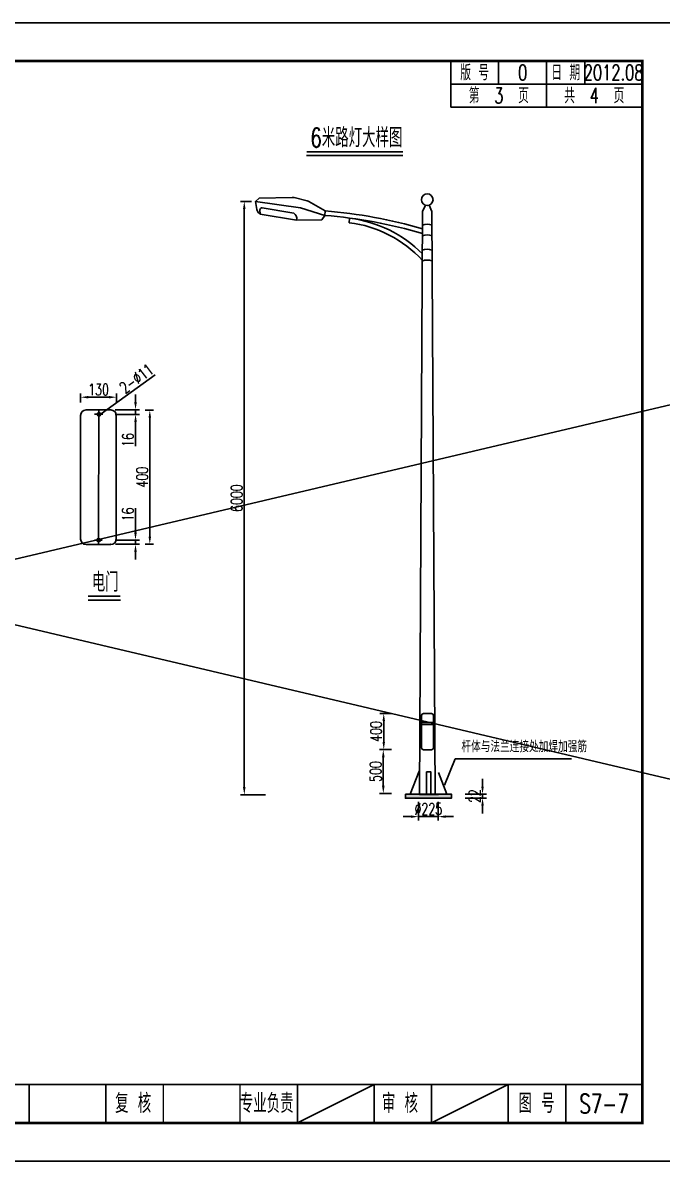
# Model space of a CAD drawing. Header units: millimetres. Extents: x 2 to 5882, y 1831 to 3462.
# Drawn here: x 3190.7 to 3357.5, y 1831 to 2128 of the extents above; entities that cross this region are included whole.
import ezdxf
from ezdxf.enums import TextEntityAlignment as Align

# ---------------------------------------------------------------- set-up
doc = ezdxf.new("R2010")
doc.units = ezdxf.units.MM
for name, color, linetype in [('LINE', 7, 'Continuous'), ('WZ1', 7, 'Continuous'), ('图框', 7, 'Continuous'), ('文字', 7, 'Continuous'), ('标注', 4, 'Continuous'), ('次轮廓线', 7, 'Continuous'), ('灯杆', 7, 'Continuous')]:
    doc.layers.add(name, color=color, linetype=linetype)
doc.styles.get("Standard").update_dxf_attribs({"font": 'simplex1.shx', "width": 0.7, "bigfont": 'hztxt.shx'})
doc.dimstyles.new('ISO-25', dxfattribs={"dimtxt": 3, "dimasz": 2, "dimexe": 1, "dimexo": 1, "dimgap": 0.5, "dimtad": 1, "dimzin": 12, "dimdsep": 46, "dimtxsty": 'Standard', "dimcen": 0.09, "dimclrd": 256, "dimclre": 256, "dimclrt": 256, "dimadec": 0, "dimazin": 3, "dimtfac": 1, "dimtix": 1, "dimtmove": 0, "dimatfit": 3, "dimfxl": 0, "dimarcsym": 0})

# ---------------------------------------------------------------- blocks, each defined once
blk = doc.blocks.new('series')
at = {"width": 0.75}
for tag, height, p in [('页码', 4, (-35, -19)), ('图名', 5, (-220, -282)), ('图号', 5, (-20, -282))]:
    blk.add_attdef(tag, text='', height=height, dxfattribs=at).set_placement(p, align=Align.MIDDLE_CENTER)
blk = doc.blocks.new('*D99')
at = {"layer": 'DEFPOINTS', "color": 0}
for p in [(3215.16, 2030.27), (3205.8, 2027.93), (3215.16, 2027.93)]:
    blk.add_point(p, dxfattribs=at)
at = {"layer": '标注', "lineweight": -2}
for p, q in [((3205.8, 2028.93), (3205.8, 2031.27)), ((3207.8, 2030.27), (3213.16, 2030.27)), ((3215.16, 2028.93), (3215.16, 2031.27))]:
    blk.add_line(p, q, dxfattribs=at)
at = {"layer": '标注'}
for points in [[(3207.8, 2030.6), (3207.8, 2029.94), (3205.8, 2030.27)], [(3213.16, 2030.6), (3213.16, 2029.94), (3215.16, 2030.27)]]:
    blk.add_solid(points, dxfattribs=at)
at = {"layer": '标注', "insert": (3210.48, 2032.27), "char_height": 3, "attachment_point": 5}
blk.add_mtext('130', dxfattribs=at)
blk = doc.blocks.new('*D100')
at = {"layer": 'DEFPOINTS', "color": 0}
for p in [(3213.84, 2027.01), (3213.84, 2025.79), (3220.13, 2027.01)]:
    blk.add_point(p, dxfattribs=at)
at = {"layer": '标注', "lineweight": -2}
for p, q in [((3220.13, 2029.01), (3220.13, 2031.01)), ((3214.84, 2027.01), (3221.13, 2027.01)), ((3214.84, 2025.79), (3221.13, 2025.79)), ((3220.13, 2027.01), (3220.13, 2025.79)), ((3220.13, 2023.79), (3220.13, 2017.52))]:
    blk.add_line(p, q, dxfattribs=at)
at = {"layer": '标注'}
for points in [[(3219.79, 2029.01), (3220.46, 2029.01), (3220.13, 2027.01)], [(3219.79, 2023.79), (3220.46, 2023.79), (3220.13, 2025.79)]]:
    blk.add_solid(points, dxfattribs=at)
at = {"layer": '标注', "insert": (3218.13, 2019.1), "char_height": 3, "attachment_point": 5, "rotation": 90}
blk.add_mtext('16', dxfattribs=at)
blk = doc.blocks.new('*D101')
at = {"layer": 'DEFPOINTS', "color": 0}
for p in [(3213.77, 1993.01), (3213.86, 1991.9), (3220.12, 1991.9)]:
    blk.add_point(p, dxfattribs=at)
at = {"layer": '标注', "lineweight": -2}
for p, q in [((3220.12, 1995.01), (3220.12, 2001.29)), ((3214.77, 1993.01), (3221.12, 1993.01)), ((3220.12, 1991.9), (3220.12, 1993.01)), ((3214.86, 1991.9), (3221.12, 1991.9)), ((3220.12, 1989.9), (3220.12, 1987.9))]:
    blk.add_line(p, q, dxfattribs=at)
at = {"layer": '标注'}
for points in [[(3219.78, 1995.01), (3220.45, 1995.01), (3220.12, 1993.01)], [(3219.78, 1989.9), (3220.45, 1989.9), (3220.12, 1991.9)]]:
    blk.add_solid(points, dxfattribs=at)
at = {"layer": '标注', "insert": (3218.12, 1999.7), "char_height": 3, "attachment_point": 5, "rotation": 90}
blk.add_mtext('16', dxfattribs=at)
blk = doc.blocks.new('*D102')
at = {"layer": 'DEFPOINTS', "color": 0}
for p in [(3221.63, 2026.93), (3221.63, 1991.9), (3223.85, 1991.9)]:
    blk.add_point(p, dxfattribs=at)
at = {"layer": '标注', "lineweight": -2}
for p, q in [((3222.63, 2026.93), (3224.85, 2026.93)), ((3223.85, 2024.93), (3223.85, 1993.9)), ((3222.63, 1991.9), (3224.85, 1991.9))]:
    blk.add_line(p, q, dxfattribs=at)
at = {"layer": '标注'}
for points in [[(3223.52, 2024.93), (3224.18, 2024.93), (3223.85, 2026.93)], [(3223.52, 1993.9), (3224.18, 1993.9), (3223.85, 1991.9)]]:
    blk.add_solid(points, dxfattribs=at)
at = {"layer": '标注', "insert": (3221.85, 2009.41), "char_height": 3, "attachment_point": 5, "rotation": 90}
blk.add_mtext('400', dxfattribs=at)
blk = doc.blocks.new('*D103')
at = {"layer": 'DEFPOINTS', "color": 0}
for p in [(3284.89, 1947.77), (3287.93, 1947.77), (3287.93, 1938.35)]:
    blk.add_point(p, dxfattribs=at)
at = {"layer": '标注', "lineweight": -2}
for p, q in [((3286.93, 1947.77), (3283.89, 1947.77)), ((3284.89, 1940.35), (3284.89, 1945.77)), ((3286.93, 1938.35), (3283.89, 1938.35))]:
    blk.add_line(p, q, dxfattribs=at)
at = {"layer": '标注'}
for points in [[(3284.55, 1945.77), (3285.22, 1945.77), (3284.89, 1947.77)], [(3284.55, 1940.35), (3285.22, 1940.35), (3284.89, 1938.35)]]:
    blk.add_solid(points, dxfattribs=at)
at = {"layer": '标注', "insert": (3282.89, 1943.06), "char_height": 3, "attachment_point": 5, "rotation": 90}
blk.add_mtext('400', dxfattribs=at)
blk = doc.blocks.new('*D104')
at = {"layer": 'DEFPOINTS', "color": 0}
for p in [(3293.95, 1925.67), (3299.07, 1925.67), (3299.07, 1920.85)]:
    blk.add_point(p, dxfattribs=at)
at = {"layer": '标注', "lineweight": -2}
for p, q in [((3293.95, 1924.67), (3293.95, 1919.85)), ((3299.07, 1924.67), (3299.07, 1919.85)), ((3291.95, 1920.85), (3289.95, 1920.85)), ((3293.95, 1920.85), (3299.07, 1920.85)), ((3301.07, 1920.85), (3303.07, 1920.85))]:
    blk.add_line(p, q, dxfattribs=at)
at = {"layer": '标注'}
for points in [[(3291.95, 1921.18), (3291.95, 1920.52), (3293.95, 1920.85)], [(3301.07, 1921.18), (3301.07, 1920.52), (3299.07, 1920.85)]]:
    blk.add_solid(points, dxfattribs=at)
at = {"layer": '标注', "insert": (3296.51, 1922.85), "char_height": 3, "attachment_point": 5}
blk.add_mtext('%%c225', dxfattribs=at)
blk = doc.blocks.new('*D105')
at = {"layer": 'DEFPOINTS', "color": 0}
for p in [(3284.76, 1938.35), (3287.94, 1938.35), (3287.94, 1926.89)]:
    blk.add_point(p, dxfattribs=at)
at = {"layer": '标注', "lineweight": -2}
for p, q in [((3286.94, 1938.35), (3283.76, 1938.35)), ((3284.76, 1928.89), (3284.76, 1936.35)), ((3286.94, 1926.89), (3283.76, 1926.89))]:
    blk.add_line(p, q, dxfattribs=at)
at = {"layer": '标注'}
for points in [[(3284.43, 1936.35), (3285.1, 1936.35), (3284.76, 1938.35)], [(3284.43, 1928.89), (3285.1, 1928.89), (3284.76, 1926.89)]]:
    blk.add_solid(points, dxfattribs=at)
at = {"layer": '标注', "insert": (3282.76, 1932.62), "char_height": 3, "attachment_point": 5, "rotation": 90}
blk.add_mtext('500', dxfattribs=at)
blk = doc.blocks.new('*D106')
at = {"layer": 'DEFPOINTS', "color": 0}
for p in [(3305.13, 1926.7), (3305.13, 1925.71), (3310.66, 1926.7)]:
    blk.add_point(p, dxfattribs=at)
at = {"layer": '标注', "lineweight": -2}
for p, q in [((3310.66, 1928.7), (3310.66, 1930.7)), ((3306.13, 1926.7), (3311.66, 1926.7)), ((3306.13, 1925.71), (3311.66, 1925.71)), ((3310.66, 1925.71), (3310.66, 1926.7)), ((3310.66, 1923.71), (3310.66, 1921.71))]:
    blk.add_line(p, q, dxfattribs=at)
at = {"layer": '标注'}
for points in [[(3310.32, 1928.7), (3310.99, 1928.7), (3310.66, 1926.7)], [(3310.32, 1923.71), (3310.99, 1923.71), (3310.66, 1925.71)]]:
    blk.add_solid(points, dxfattribs=at)
at = {"layer": '标注', "insert": (3308.66, 1926.2), "char_height": 3, "attachment_point": 5, "rotation": 90}
blk.add_mtext('22', dxfattribs=at)
blk = doc.blocks.new('*D107')
at = {"layer": 'DEFPOINTS', "color": 0}
for p in [(3251.4, 2081.36), (3248.5, 1926.55), (3255, 1926.55)]:
    blk.add_point(p, dxfattribs=at)
at = {"layer": '标注', "lineweight": -2}
for p, q in [((3250.4, 2081.36), (3247.5, 2081.36)), ((3248.5, 2079.36), (3248.5, 1928.55)), ((3254, 1926.55), (3247.5, 1926.55))]:
    blk.add_line(p, q, dxfattribs=at)
at = {"layer": '标注'}
for points in [[(3248.16, 2079.36), (3248.83, 2079.36), (3248.5, 2081.36)], [(3248.16, 1928.55), (3248.83, 1928.55), (3248.5, 1926.55)]]:
    blk.add_solid(points, dxfattribs=at)
at = {"layer": '标注', "insert": (3246.5, 2003.95), "char_height": 3, "attachment_point": 5, "rotation": 90}
blk.add_mtext('6000', dxfattribs=at)

msp = doc.modelspace()

# ---------------------------------------------------------------- hatches: boundary and pattern name
at = {"layer": 'WZ1'}
msp.add_hatch(color=0, dxfattribs=at).paths.add_polyline_path([(3302.55801, 1925.66745), (3302.55801, 1926.74466), (3290.53307, 1926.74466), (3290.53307, 1925.66745)])

# ---------------------------------------------------------------- linework, layer by layer
for p, q in [((3264.76575, 2093.30795), (3289.89024, 2093.30795)), ((3207.7587, 1977.35937), (3216.1687, 1977.35937)), ((3294.17413, 1926.61013), (3299.18228, 1926.66119)), ((3262.36361, 1840.95317), (3282.36361, 1850.95317)), ((3297.36361, 1840.95317), (3317.36361, 1850.95317))]:
    msp.add_line(p, q)
for points in [[(3362.36361, 1830.95317), (3362.36361, 2127.95317), (2942.36361, 2127.95317), (2942.36361, 1830.95317)], [(3296.01844, 1932.52165), (3297.1861, 1932.52165), (3297.1861, 1926.68823), (3296.01844, 1926.68823)]]:
    msp.add_lwpolyline(points, close=True)
for points, const_width in [([(3352.36361, 2117.95317), (2972.36361, 2117.95317), (2972.36361, 1840.95317), (3352.36361, 1840.95317), (3352.36361, 2117.95317)], 0.7), ([(3264.764, 2094.30795), (3289.89024, 2094.30795)], 0.4), ([(3207.75696, 1978.35937), (3216.1687, 1978.35937)], 0.4), ([(2972.36361, 1850.95317), (3352.36361, 1850.95317)], 0.4), ([(3247.36361, 1840.95317), (3247.36361, 1850.95317)], 0.4), ([(3262.36361, 1840.95317), (3262.36361, 1850.95317)], 0.4), ([(3282.36361, 1840.95317), (3282.36361, 1850.95317)], 0.4), ([(3297.36361, 1840.95317), (3297.36361, 1850.95317)], 0.4), ([(3317.36361, 1840.95317), (3317.36361, 1850.95317)], 0.4), ([(3332.36361, 1840.95317), (3332.36361, 1850.95317)], 0.4)]:
    msp.add_lwpolyline(points, dxfattribs=dict(const_width=const_width))
at = {"layer": 'LINE', "linetype": 'ByBlock'}
for p, q in [((3294.77204, 1947.27923), (3294.77204, 1938.76406)), ((3294.77204, 1945.43428), (3297.84696, 1945.43428)), ((3295.24511, 1947.75229), (3297.3739, 1947.75229)), ((3297.84696, 1947.27923), (3297.84696, 1938.76406)), ((3294.77204, 1944.8666), (3297.84696, 1944.8666)), ((3295.24511, 1938.291), (3297.3739, 1938.291))]:
    msp.add_line(p, q, dxfattribs=at)
for centre, start, end in [((3295.24511, 1947.27923), 90, 180), ((3297.3739, 1947.27923), 0, 90), ((3295.24511, 1938.76406), 180, 270), ((3297.3739, 1938.76406), 270, 0)]:
    msp.add_arc(centre, 0.47306, start, end, dxfattribs=at)
at = {"layer": 'WZ1', "color": 0}
for p, q in [((3294.16236, 1932.74396), (3291.81805, 1926.69282)), ((3299.13462, 1932.35007), (3301.32633, 1926.69282)), ((3299.10595, 1926.67888), (3293.94143, 1926.67888))]:
    msp.add_line(p, q, dxfattribs=at)
msp.add_lwpolyline([(3290.53307, 1926.74466), (3302.55801, 1926.74466), (3302.55801, 1925.66745), (3290.53307, 1925.66745)], close=True, dxfattribs=at)
at = {"layer": '图框', "const_width": 0.4}
for points in [[(3192.36361, 1840.95317), (3192.36361, 1850.95317)], [(3212.36361, 1840.95317), (3212.36361, 1850.95317)], [(3227.36361, 1840.95317), (3227.36361, 1850.95317)], [(3247.36361, 1840.95317), (3247.36361, 1850.95317)]]:
    msp.add_lwpolyline(points, dxfattribs=at)
at = {"layer": '标注'}
for p, q in [((2522.36361, 2127.95317), (3782.36361, 1830.95317)), ((3782.36361, 2127.95317), (2522.36361, 1830.95317)), ((3211.12948, 2025.95965), (3225.23372, 2036.07639)), ((3303.50271, 1935.89432), (3300.70793, 1929.0683)), ((3333.89792, 1935.89432), (3303.50271, 1935.89432))]:
    msp.add_line(p, q, dxfattribs=at)
at = {"layer": '次轮廓线'}
for p, q in [((3302.36361, 2105.95317), (3302.36361, 2117.95317)), ((3314.86361, 2111.95317), (3314.86361, 2117.95317)), ((3327.36361, 2111.95317), (3327.36361, 2117.95317)), ((3337.36361, 2111.95317), (3337.36361, 2117.95317)), ((3302.36361, 2111.95317), (3352.36361, 2111.95317)), ((3327.36361, 2105.95317), (3327.36361, 2111.95317)), ((3302.36361, 2105.95317), (3352.36361, 2105.95317))]:
    msp.add_line(p, q, dxfattribs=at)
at = {"layer": '灯杆'}
for p, q in [((3252.37527, 2082.17465), (3251.39565, 2081.36024)), ((3261.02662, 2082.38708), (3252.37527, 2082.17465)), ((3264.88189, 2081.5119), (3261.51767, 2082.33406)), ((3251.80568, 2079.28172), (3251.39565, 2081.36024)), ((3251.39565, 2081.36024), (3263.13087, 2079.70748)), ((3252.632, 2078.05739), (3252.55329, 2079.13239)), ((3253.1932, 2079.63277), (3260.93188, 2078.3933)), ((3263.13087, 2079.70748), (3269.52679, 2077.68181)), ((3269.61606, 2078.85005), (3265.37854, 2081.31181)), ((3295.02684, 2078.74578), (3295.7344, 2080.36181)), ((3297.42012, 2078.74579), (3296.71255, 2080.36181)), ((3252.632, 2078.05739), (3252.49367, 2078.16502)), ((3262.15655, 2076.43098), (3252.632, 2078.05739)), ((3262.21173, 2077.09931), (3262.15655, 2076.43098)), ((3268.71864, 2076.55045), (3262.15655, 2076.43098)), ((3269.52679, 2077.68181), (3268.71864, 2076.55045)), ((3269.52679, 2077.68181), (3269.61606, 2078.85005)), ((3269.61606, 2078.85005), (3269.61606, 2078.85005)), ((3275.98678, 2076.95678), (3275.84654, 2075.79355)), ((3295.02684, 2078.74578), (3294.17413, 1926.61013)), ((3298.27281, 1926.61013), (3297.4201, 2078.74582)), ((3210.45421, 2026.94829), (3207.23548, 2026.94829)), ((3211.59674, 2025.80385), (3209.41481, 2025.80385)), ((3210.45421, 2026.94829), (3213.67295, 2026.94829)), ((3210.58318, 2026.80163), (3210.50172, 1993.44719)), ((3205.80493, 2025.51774), (3205.80493, 1993.27917)), ((3215.10349, 2025.51774), (3215.10349, 1993.27917)), ((3211.38788, 1992.99306), (3209.41481, 1992.99306)), ((3210.50172, 1991.75598), (3210.50172, 1994.23014)), ((3207.23548, 1991.84862), (3213.67295, 1991.84862))]:
    msp.add_line(p, q, dxfattribs=at)
for centre, radius in [((3210.58318, 2025.80385), 0.46434), ((3210.50172, 1992.99306), 0.45413)]:
    msp.add_circle(centre, radius, dxfattribs=at)
for centre, start, end in [((3207.23548, 2025.51774), 90, 180), ((3213.67295, 2025.51774), 0, 90), ((3207.23548, 1993.27917), 180, 270), ((3213.67295, 1993.27917), 270, 0)]:
    msp.add_arc(centre, 1.43055, start, end, dxfattribs=at)
for centre, major_axis, start_param, end_param in [((3261.07263, 2080.51301), (-1.32557, 1.32557), -1.025082636, -0.760848025), ((3296.22347, 2081.79768), (1.07259, 1.07259), 6.283185307, 12.566370614), ((3253.64488, 2079.64454), (1.32557, 1.32557), 2.550964625, 3.265752472), ((3253.06937, 2079.13176), (-0.36493, 0.36493), -1.027707343, 0.784181312), ((3264.43686, 2079.69085), (-1.32557, 1.32557), -1.311687393, -1.025082636), ((3260.68649, 2076.87067), (1.09056, 1.09056), 5.646580014, 6.908793689), ((3260.29703, 1956.88571), (-85.66472, 85.66472), -1.075880433, -0.861657777), ((3260.29703, 1956.88571), (86.4932, 86.4932), 0.49773008, 0.70913855), ((3272.15204, 2045.15058), (22.65325, 22.65325), 6.275839846, 6.948596604), ((3272.15204, 2045.15058), (21.82477, 21.82477), 6.236899049, 6.948596604), ((3296.28541, 2071.92208), (-2.45764, 2.45764), -1.139078129, -0.393376201), ((3296.28541, 2069.12161), (-2.45764, 2.45764), -1.139078129, -0.393376201), ((3296.25524, 2065.3797), (-2.45764, 2.45764), -1.139078129, -0.393376201), ((3296.25524, 2062.57923), (-2.45764, 2.45764), -1.139078129, -0.393376201)]:
    msp.add_ellipse(centre, major_axis=major_axis, ratio=1, start_param=start_param, end_param=end_param, dxfattribs=at)
msp.add_point((3213.67295, 1991.84862), dxfattribs=at)

# ---------------------------------------------------------------- block references
ref = msp.add_blockref('series', (3362.36361, 2127.95317))
ref.add_attrib('页码', '第  3  页    共  4  页', dxfattribs={"height": 4, "width": 0.7}).set_placement((3327.36361, 2108.95317), align=Align.MIDDLE_CENTER)
ref.add_attrib('图名', '路灯安装设计图', dxfattribs={"height": 5, "width": 0.7}).set_placement((3142.36361, 1845.95317), align=Align.MIDDLE_CENTER)
ref.add_attrib('图号', 'S7-7', dxfattribs={"height": 5, "width": 0.7}).set_placement((3342.36361, 1845.95317), align=Align.MIDDLE_CENTER)

# ---------------------------------------------------------------- texts
at = {"width": 0.7}
for s, p in [('专业负责', (3254.35384, 1846.04775)), ('审 核', (3289.12764, 1846.04775)), ('图 号', (3324.74681, 1846.04775))]:
    msp.add_text(s, height=5, dxfattribs=at).set_placement(p, align=Align.MIDDLE_CENTER)
at = {"layer": 'WZ1', "color": 0, "insert": (3305.15409, 1940.65046), "char_height": 3, "width": 650.76, "attachment_point": 1}
msp.add_mtext('杆体与法兰连接处加焊加强筋', dxfattribs=at)
at = {"layer": '图框', "width": 0.7}
msp.add_text('复 核', height=5, dxfattribs=at).set_placement((3219.50309, 1846.04775), align=Align.MIDDLE_CENTER)
at = {"layer": '文字', "width": 0.7}
for s, p in [('版 号', (3308.61361, 2114.95317)), ('0', (3321.11361, 2114.95317)), ('日 期', (3332.36361, 2114.95317)), ('2012.08', (3344.86361, 2114.95317))]:
    msp.add_text(s, height=4, dxfattribs=at).set_placement(p, align=Align.MIDDLE_CENTER)
for s, p in [('6米路灯大样图', (3265.72539, 2095.48302)), ('电门', (3208.71835, 1979.53444))]:
    msp.add_text(s, height=5, dxfattribs=at).set_placement(p)
at = {"layer": '标注', "color": 0, "width": 0.7}
msp.add_text('2-∅11', height=3, rotation=36.4217979, dxfattribs=at).set_placement((3217.3973, 2031.08514))

# ---------------------------------------------------------------- dimensions: what is measured, and where the dimension line sits
at = {"layer": '标注'}
dim = msp.add_linear_dim(base=(3248.4974, 1926.54929), p1=(3251.39565, 2081.36024), p2=(3254.99838, 1926.54929), angle=90, text='6000', dimstyle='ISO-25', override={"dimsd1": 0}, dxfattribs=at)
dim.commit()
dim.dimension.update_dxf_attribs({"geometry": '*D107', "text_midpoint": (3246.4974, 2003.95477)})
dim = msp.add_linear_dim(base=(3215.16476, 2030.26884), p1=(3205.8011, 2027.92938), p2=(3215.16476, 2027.92938), text='130', dimstyle='ISO-25', dxfattribs=at)
dim.commit()
dim.dimension.update_dxf_attribs({"geometry": '*D99', "text_midpoint": (3210.48293, 2032.26884)})
for base, p1, p2, picture, middle in [((3220.12507, 2027.01388), (3213.84161, 2025.79342), (3213.84161, 2027.01388), '*D100', (3220.12507, 2019.10176)), ((3220.1159, 1991.90247), (3213.76936, 1993.01146), (3213.86187, 1991.90247), '*D101', (3220.1159, 1999.70313))]:
    dim = msp.add_linear_dim(base=base, p1=p1, p2=p2, angle=90, text='16', dimstyle='ISO-25', dxfattribs=at)
    dim.commit()
    dim.dimension.update_dxf_attribs({"geometry": picture, "text_midpoint": middle, "dimtype": 160})
for base, p1, p2, text, picture, middle in [((3223.84845, 1991.90247), (3221.62891, 2026.92736), (3221.62891, 1991.90247), '400', '*D102', (3221.84845, 2009.41491)), ((3284.88832, 1947.77307), (3287.92866, 1938.35206), (3287.92866, 1947.77307), '400', '*D103', (3282.88832, 1943.06257)), ((3310.65832, 1926.69721), (3305.13416, 1925.71154), (3305.13416, 1926.69721), '22', '*D106', (3308.65832, 1926.20437))]:
    dim = msp.add_linear_dim(base=base, p1=p1, p2=p2, angle=90, text=text, dimstyle='ISO-25', dxfattribs=at)
    dim.commit()
    dim.dimension.update_dxf_attribs({"geometry": picture, "text_midpoint": middle})
for p1, p2, distance, text, picture, middle in [((3287.94218, 1926.89258), (3287.94218, 1938.34653), 3.17995, '500', '*D105', (3282.76222, 1932.61955)), ((3293.94983, 1925.66745), (3299.07421, 1925.66745), -4.81897, '%%c225', '*D104', (3296.51202, 1922.84849))]:
    dim = msp.add_aligned_dim(p1=p1, p2=p2, distance=distance, text=text, dimstyle='ISO-25', dxfattribs=at)
    dim.commit()
    dim.dimension.update_dxf_attribs({"geometry": picture, "text_midpoint": middle})

doc.saveas('drawing.dxf')
